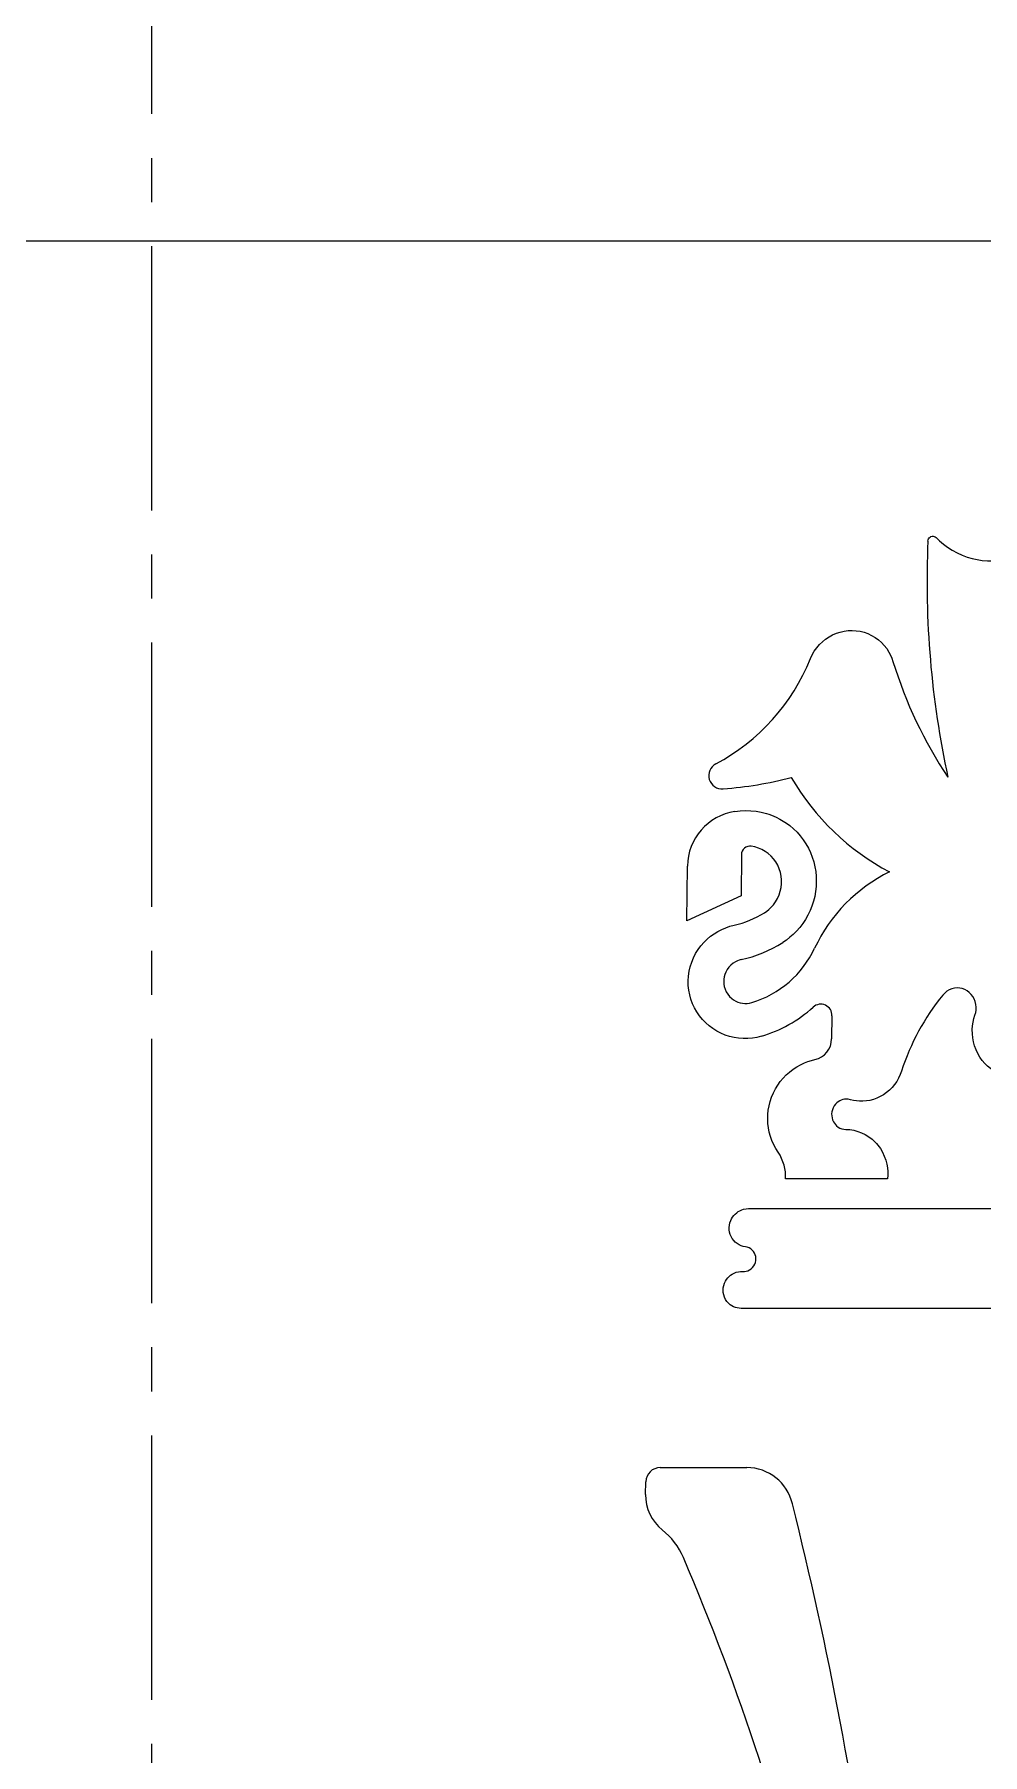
# Model space of a CAD drawing. Extents: x -234 to 800, y -95 to 506.
# Drawn here: x 310.93 to 329.76, y 167.36 to 201.53 of the extents above; entities that cross this region are included whole.
import ezdxf

# ---------------------------------------------------------------- set-up
doc = ezdxf.new("R2010")
doc.units = 0
doc.header["$LTSCALE"] = 7
doc.header["$MEASUREMENT"] = 0
doc.linetypes.add('CENTER2', pattern=[1.125, 0.75, -0.125, 0.125, -0.125])
doc.layers.add('1', color=1, linetype='CENTER2', lineweight=15)
doc.layers.add('8', color=252, linetype='CONTINUOUS', lineweight=15)

msp = doc.modelspace()

# ---------------------------------------------------------------- linework, layer by layer
at = {"layer": '1'}
msp.add_line((313.2561, 291.8253), (313.2561, 16.8753), dxfattribs=at)
at = {"layer": '8', "lineweight": 13}
msp.add_line((346.7561, 197.4253), (297.1953, 197.4253), dxfattribs=at)
at = {"layer": '8', "lineweight": 13, "ltscale": 0.020395}
msp.add_line((324.9722, 185.2375), (324.9636, 184.4217), dxfattribs=at)
at = {"layer": '8', "lineweight": 13, "ltscale": 0.02726}
msp.add_line((323.889, 183.92), (323.8997, 185.0103), dxfattribs=at)
at = {"layer": '8', "lineweight": 13, "ltscale": 0.029649}
msp.add_line((324.9636, 184.4217), (323.889, 183.92), dxfattribs=at)
at = {"layer": '8', "lineweight": 13, "ltscale": 0.011477}
msp.add_line((326.7643, 181.576), (326.7713, 182.035), dxfattribs=at)
at = {"layer": '8', "lineweight": 13, "ltscale": 0.050662}
msp.add_line((327.8735, 178.7941), (325.847, 178.7941), dxfattribs=at)
at = {"layer": '8', "lineweight": 13, "ltscale": 0.166573}
msp.add_line((325.1135, 178.205), (331.7765, 178.205), dxfattribs=at)
at = {"layer": '8', "lineweight": 13, "ltscale": 0.216887}
msp.add_line((333.6404, 176.2236), (324.9649, 176.2236), dxfattribs=at)
at = {"layer": '8', "lineweight": 13, "ltscale": 0.042923}
msp.add_line((323.3601, 173.0612), (325.077, 173.0612), dxfattribs=at)
at = {"layer": '8', "lineweight": 13, "ltscale": 0.00628}
msp.add_line((323.0689, 172.529), (323.0734, 172.7801), dxfattribs=at)
at = {"layer": '8', "lineweight": 13}
for points in [[(328.6758, 191.4671), (328.6794, 191.49), (328.6878, 191.5114), (328.7006, 191.5301), (328.7173, 191.5453), (328.7367, 191.5561), (328.7577, 191.5619), (328.7795, 191.5626), (328.8008, 191.5581), (328.8198, 191.549), (328.8363, 191.5358)], [(328.8363, 191.5358), (328.9087, 191.4676), (328.985, 191.404), (329.0648, 191.3453), (329.158, 191.2857), (329.2543, 191.233), (329.3537, 191.1874), (329.4557, 191.149), (329.554, 191.1195), (329.6539, 191.0968), (329.7549, 191.081), (329.8565, 191.0722), (329.9583, 191.0703), (330.0599, 191.0755), (330.1609, 191.0876)], [(326.3433, 189.1302), (326.378, 189.2057), (326.4194, 189.2775), (326.4671, 189.3451), (326.5206, 189.4081), (326.5795, 189.4657), (326.6432, 189.5176), (326.7113, 189.5633), (326.783, 189.6024), (326.8573, 189.6345), (326.9341, 189.6595), (327.0126, 189.6773), (327.0923, 189.6876), (327.1725, 189.6905), (327.2525, 189.6858), (327.3316, 189.6735), (327.4092, 189.6538), (327.4846, 189.6269), (327.5571, 189.5929), (327.6263, 189.5521), (327.6914, 189.5049), (327.7519, 189.4516), (327.8073, 189.3928), (327.8572, 189.3288), (327.9012, 189.2602), (327.9327, 189.2005), (327.9598, 189.1383), (327.9821, 189.0744)], [(324.8404, 186.0943), (324.9457, 186.1073), (325.0515, 186.1124), (325.1572, 186.1096), (325.2624, 186.099), (325.3663, 186.0805), (325.4684, 186.0543), (325.5186, 186.0383), (325.5682, 186.0204), (325.617, 186.0006), (325.6651, 185.9791), (325.7355, 185.9433), (325.8038, 185.9035), (325.8697, 185.8598), (325.933, 185.8125), (326.0068, 185.7494), (326.076, 185.6813), (326.1404, 185.6084), (326.1995, 185.531), (326.2531, 185.4496), (326.301, 185.3645), (326.3429, 185.2761), (326.3786, 185.185), (326.408, 185.0914), (326.4308, 184.9958), (326.4471, 184.8989), (326.4567, 184.8009), (326.4595, 184.7019), (326.4556, 184.603), (326.445, 184.5045), (326.4276, 184.4069), (326.4037, 184.3108), (326.3732, 184.2166), (326.3365, 184.1247), (326.2935, 184.0357), (326.2447, 183.9498), (326.1902, 183.8675), (326.1302, 183.7893), (326.065, 183.7155), (326.0023, 183.6532), (325.9358, 183.5948), (325.8659, 183.5407), (325.793, 183.4912)], [(325.4295, 184.083), (325.4743, 184.1136), (325.5166, 184.1475), (325.5564, 184.1845), (325.607, 184.2409), (325.6516, 184.3023), (325.6896, 184.3681), (325.7206, 184.4376), (325.7443, 184.5099), (325.7603, 184.5843), (325.7685, 184.66), (325.7687, 184.7359), (325.7611, 184.8112), (325.7456, 184.8853), (325.7225, 184.9572), (325.6919, 185.0261), (325.6543, 185.0913), (325.6101, 185.1521), (325.5601, 185.2074), (325.5046, 185.257), (325.4442, 185.3004), (325.3796, 185.3372), (325.3116, 185.367), (325.2407, 185.3894), (325.1679, 185.4044)], [(325.3675, 181.6287), (325.2789, 181.6062), (325.1889, 181.5909), (325.098, 181.583), (325.0067, 181.5824), (324.9157, 181.5891), (324.8255, 181.6032), (324.7366, 181.6245), (324.6498, 181.6529), (324.5649, 181.6885), (324.4832, 181.7309), (324.4051, 181.7799), (324.3312, 181.8351), (324.262, 181.8962), (324.1979, 181.9629), (324.1394, 182.0346), (324.087, 182.111), (324.0408, 182.1919), (324.0015, 182.2764), (323.9692, 182.3639), (323.9443, 182.4539), (323.9269, 182.5457), (323.9172, 182.6388), (323.9152, 182.7324), (323.921, 182.8258), (323.9345, 182.9188), (323.9557, 183.0104), (323.9843, 183.0999), (324.0202, 183.1869), (324.063, 183.2705), (324.1126, 183.3505), (324.1683, 183.4261), (324.23, 183.4969), (324.2924, 183.5582), (324.359, 183.6146), (324.4297, 183.6658), (324.5038, 183.7115), (324.5811, 183.7516), (324.661, 183.7857), (324.7431, 183.8138), (324.8269, 183.8355)], [(324.97, 183.152), (324.9303, 183.1413), (324.8917, 183.127), (324.8545, 183.109), (324.8055, 183.0784), (324.7609, 183.0418), (324.7214, 182.9997), (324.6875, 182.9527), (324.6599, 182.9016), (324.6421, 182.8567), (324.6293, 182.8101), (324.6217, 182.7624), (324.6194, 182.7142), (324.6223, 182.6659), (324.6305, 182.6185), (324.647, 182.5635), (324.6707, 182.5113), (324.7009, 182.4626), (324.7372, 182.4185), (324.7789, 182.3796), (324.8171, 182.3517), (324.8583, 182.3281), (324.9017, 182.3092), (324.9467, 182.2951), (324.9929, 182.286), (325.0399, 182.282), (325.0868, 182.283), (325.1333, 182.289), (325.1788, 182.2999)], [(329.6103, 182.0493), (329.6241, 182.099), (329.632, 182.1502), (329.6336, 182.2068), (329.6279, 182.2631), (329.6149, 182.3178), (329.5948, 182.37), (329.5684, 182.418), (329.536, 182.4616), (329.4979, 182.4998), (329.455, 182.532), (329.4083, 182.5573), (329.3589, 182.5753), (329.3073, 182.5857), (329.2547, 182.5882), (329.202, 182.583), (329.1505, 182.57), (329.1007, 182.5494), (329.0539, 182.5215), (329.011, 182.4871), (328.9732, 182.447)], [(330.125, 180.879), (330.0542, 180.9079), (329.9862, 180.9438), (329.9215, 180.9863), (329.8608, 181.0349), (329.8045, 181.0894), (329.7531, 181.1493), (329.707, 181.2139), (329.6658, 181.2841), (329.6309, 181.3582), (329.6025, 181.4355), (329.5809, 181.5153), (329.5661, 181.597), (329.5583, 181.6798), (329.5576, 181.7632), (329.5628, 181.8361), (329.5734, 181.9083), (329.5892, 181.9795), (329.6103, 182.0493)], [(325.7006, 179.3242), (325.6537, 179.3979), (325.6124, 179.475), (325.5769, 179.5552), (325.5475, 179.638), (325.5243, 179.7229), (325.5075, 179.8094), (325.4971, 179.897), (325.4932, 179.9853), (325.4959, 180.0741), (325.5052, 180.1625), (325.5211, 180.25), (325.5433, 180.3361), (325.5719, 180.4204), (325.6065, 180.5023), (325.6471, 180.5813), (325.6932, 180.6571), (325.7446, 180.7289), (325.8009, 180.7967), (325.862, 180.8601), (325.9274, 180.9187), (325.9968, 180.9723), (326.0698, 181.0204), (326.1459, 181.063), (326.2248, 181.0998), (326.2927, 181.1258), (326.362, 181.1476), (326.4323, 181.1649)], [(328.1515, 180.9381), (328.1252, 180.8667), (328.093, 180.7978), (328.0552, 180.7321), (328.0121, 180.67), (327.964, 180.6121), (327.9113, 180.5587), (327.8542, 180.5104), (327.794, 180.4678), (327.7305, 180.4307), (327.6642, 180.3996), (327.5955, 180.3746), (327.525, 180.3559), (327.4533, 180.3436), (327.3808, 180.3379), (327.3187, 180.3383), (327.2567, 180.3435), (327.1953, 180.3534), (327.1349, 180.3682)], [(327.1349, 180.3682), (327.0941, 180.3766), (327.0523, 180.3787), (327.0194, 180.3761), (326.987, 180.3696), (326.9555, 180.3594), (326.9251, 180.3455), (326.8963, 180.3282), (326.8696, 180.3077), (326.8405, 180.2788), (326.8152, 180.2456), (326.7943, 180.2091), (326.7784, 180.1702), (326.7681, 180.13), (326.7634, 180.0887), (326.7643, 180.0471), (326.7708, 180.006), (326.7828, 179.966), (326.8001, 179.9282), (326.8179, 179.8996), (326.8388, 179.8734), (326.8625, 179.8499), (326.8941, 179.8259), (326.929, 179.8064), (326.9661, 179.7919), (327.0045, 179.7828), (327.0435, 179.7794)], [(327.0435, 179.7794), (327.1246, 179.774), (327.2048, 179.7609), (327.2833, 179.74), (327.3594, 179.7115), (327.4324, 179.6756), (327.5017, 179.6327), (327.5666, 179.5832), (327.5975, 179.5558), (327.627, 179.527), (327.6552, 179.4966), (327.682, 179.4649), (327.7309, 179.3976), (327.7733, 179.3256), (327.809, 179.2497), (327.8376, 179.1705), (327.8588, 179.0887), (327.8711, 179.0159), (327.8777, 178.9422), (327.8785, 178.8681), (327.8735, 178.7941)], [(325.0526, 177.4454), (325.0082, 177.4539), (324.9652, 177.4679), (324.924, 177.4871), (324.8855, 177.511), (324.8503, 177.5395), (324.8185, 177.5727), (324.7908, 177.6099), (324.7676, 177.6505), (324.7496, 177.6937), (324.7372, 177.7384), (324.7303, 177.7847), (324.7293, 177.8314), (324.734, 177.8783), (324.7443, 177.9244), (324.7601, 177.9691), (324.7772, 178.0044), (324.7977, 178.0376), (324.8215, 178.0685), (324.8482, 178.0969), (324.8776, 178.1226), (324.9092, 178.145), (324.9425, 178.164), (324.9776, 178.1796), (325.014, 178.1915), (325.0635, 178.2016), (325.1135, 178.205)], [(324.999, 176.9563), (325.0318, 176.9566), (325.0643, 176.9613), (325.1005, 176.9722), (325.1347, 176.9886), (325.1662, 177.0101), (325.1941, 177.0362), (325.2178, 177.0665), (325.2367, 177.1002), (325.2503, 177.1365), (325.2582, 177.1742), (325.2601, 177.2127), (325.2561, 177.2509), (325.2463, 177.2877), (325.2308, 177.3225), (325.2102, 177.3544), (325.185, 177.3824), (325.1559, 177.406), (325.1235, 177.4245), (325.0888, 177.4377), (325.0526, 177.4454)], [(324.9649, 176.2236), (324.9268, 176.2257), (324.8889, 176.2318), (324.8518, 176.2421), (324.8157, 176.2564), (324.7814, 176.2745), (324.7494, 176.2963), (324.7141, 176.3272), (324.6828, 176.3629), (324.6563, 176.4026), (324.6352, 176.4454), (324.6201, 176.4902), (324.611, 176.537), (324.6081, 176.585), (324.6115, 176.6333), (324.621, 176.6808), (324.6365, 176.7265), (324.6537, 176.7625), (324.6746, 176.7965), (324.6991, 176.828), (324.7265, 176.8567), (324.7568, 176.8822), (324.7896, 176.9043), (324.8288, 176.9248), (324.8699, 176.9404), (324.9123, 176.9509), (324.9555, 176.9562), (324.999, 176.9563)]]:
    msp.add_lwpolyline(points, dxfattribs=at)
for centre, radius, start, end in [((347.0334, 190.661), 18.3754, 177.48559, 192.21327), ((322.5092, 190.684), 4.1369, 298.21644, 337.93934), ((336.4309, 191.6735), 8.8395, 197.09935, 213.66369), ((324.5866, 186.8053), 0.2627, 117.50116, 274.89061), ((323.9916, 194.4443), 7.9251, 274.46843, 284.3992), ((330.1854, 189.2127), 4.879, 210.06464, 242.24188), ((325.015, 184.9914), 1.1162, 98.99455, 179.02681), ((325.1433, 185.2351), 0.1711, 81.71076, 179.22084), ((329.3304, 182.0221), 3.2046, 116.25104, 155.00218), ((324.4196, 185.685), 1.8938, 282.42219, 302.22974), ((324.415, 185.6668), 2.5753, 282.44425, 302.34958), ((324.6034, 184.2256), 2.0101, 286.63612, 335.01521), ((324.6047, 184.1896), 2.6721, 286.5869, 312.11766), ((326.5479, 182.0437), 0.2228, 357.7541, 132.6958), ((332.5161, 179.54), 4.583, 140.631, 162.23828), ((326.3385, 181.5794), 0.4254, 282.7534, 359.53478), ((325.005, 178.8471), 0.8436, 356.39609, 34.44106), ((323.3613, 172.7733), 0.288, 90.23549, 178.64567), ((325.0761, 172.1281), 0.9335, 13.30221, 89.94742), ((323.9489, 172.5111), 0.88, 178.83553, 231.40595), ((322.5221, 170.7206), 1.4095, 23.09401, 51.47594)]:
    msp.add_arc(centre, radius, start, end, dxfattribs=at)
for centre, major_axis, ratio, start_param, end_param in [((-1870.9022, -732.9358), (2193.3606, 915.9354), 0.1758935, 6.214695, 6.2564108), ((102.2593, 63.3966), (220.3211, 110.545), 0.4420589, 6.1002852, 6.2562013)]:
    msp.add_ellipse(centre, major_axis=major_axis, ratio=ratio, start_param=start_param, end_param=end_param, dxfattribs=at)

doc.saveas('drawing.dxf')
